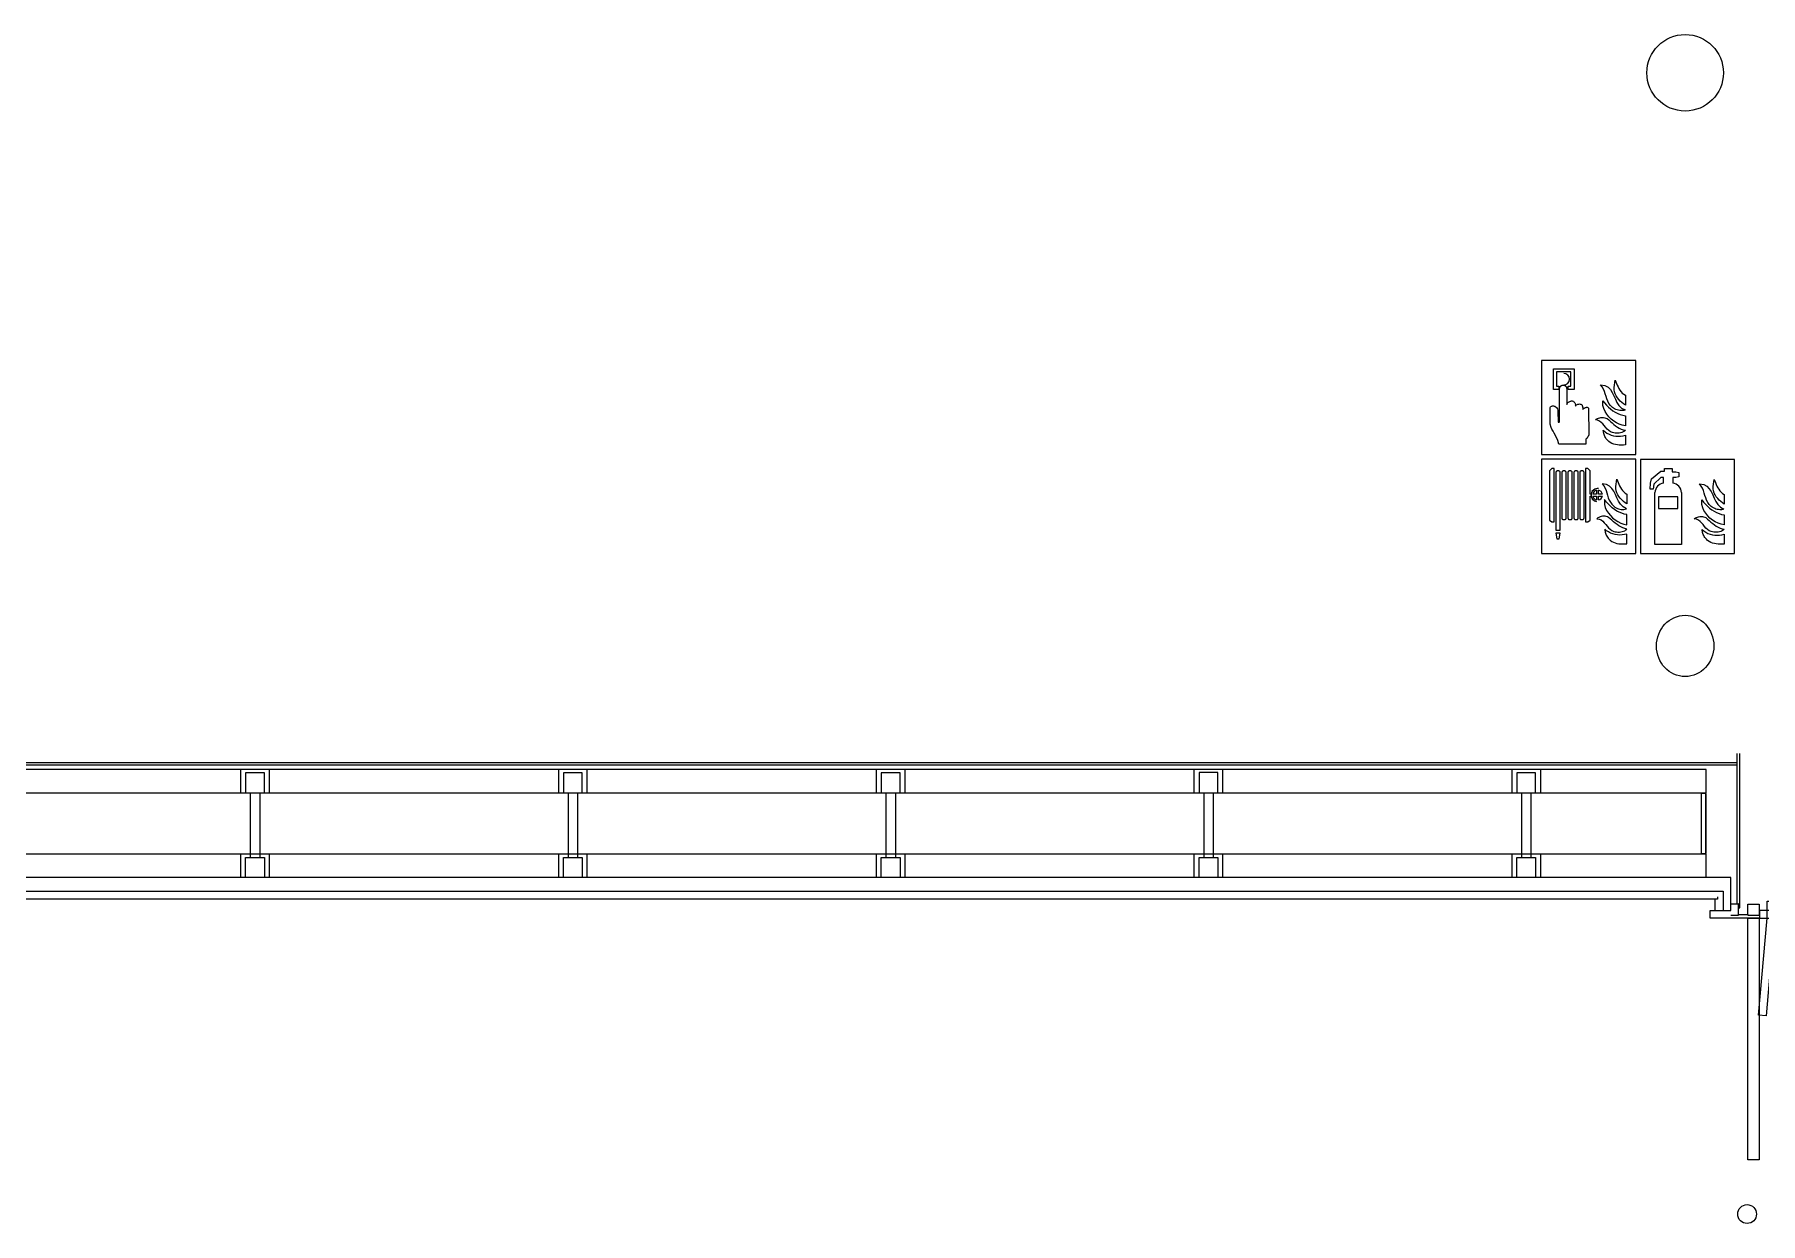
# Model space of a CAD drawing. Header units: metres. Extents: x 19 to 194, y 62 to 154.
# Drawn here: x 120.1 to 138.43, y 64.83 to 77.46 of the extents above; entities that cross this region are included whole.
import ezdxf

# ---------------------------------------------------------------- set-up
doc = ezdxf.new("R2010")
doc.units = ezdxf.units.M
doc.header["$MEASUREMENT"] = 0
doc.layers.add('ALL', color=7, linetype='Continuous')

msp = doc.modelspace()

# ---------------------------------------------------------------- linework, layer by layer
at = {"layer": 'ALL', "color": 1, "lineweight": 25}
for points in [[(136.5998, 73.995), (136.0998, 73.995), (136.0998, 72.995), (137.0998, 72.995)], [(136.5914, 72.8453), (136.5676, 72.8453)], [(136.5676, 72.8453), (136.5676, 72.2792)], [(136.6151, 72.8229), (136.5913, 72.8453)], [(136.6151, 72.5746), (136.6151, 72.8229)], [(137.2687, 72.7352), (137.366, 72.8169)], [(137.366, 72.8169), (137.4071, 72.8169)], [(137.4071, 72.8169), (137.4071, 72.8465)], [(137.4071, 72.8465), (137.4863, 72.8465)], [(137.4863, 72.8465), (137.4863, 72.8119)], [(137.4863, 72.8119), (137.5242, 72.8119)], [(137.5243, 72.8119), (137.5579, 72.8034)], [(137.5579, 72.8033), (137.5579, 72.7592)], [(136.6841, 72.6153), (136.6841, 72.5746)], [(136.7049, 72.5746), (136.7049, 72.6153)], [(137.2532, 72.6253), (137.2567, 72.6891)], [(137.2868, 72.6253), (137.2532, 72.6253)], [(137.2567, 72.6891), (137.2687, 72.7351)], [(137.2913, 72.6805), (137.2868, 72.6253)], [(137.3665, 72.7492), (137.2913, 72.6805)], [(137.3038, 72.0381), (137.3038, 72.5921)], [(137.3952, 72.7492), (137.3665, 72.7492)], [(137.3952, 72.6892), (137.3952, 72.7492)], [(137.4952, 72.7492), (137.4952, 72.6892)], [(137.5242, 72.7492), (137.4952, 72.7492)], [(137.5579, 72.7592), (137.5243, 72.7492)], [(137.5866, 72.5921), (137.5866, 72.0381)], [(136.6262, 72.5746), (136.6151, 72.5746)], [(136.6151, 72.2975), (136.6151, 72.5538)], [(136.6151, 72.5538), (136.6262, 72.5538)], [(136.6841, 72.5746), (136.6434, 72.5746)], [(136.6434, 72.5538), (136.6841, 72.5538)], [(136.6841, 72.5538), (136.6841, 72.5131)], [(136.7456, 72.5746), (136.7049, 72.5746)], [(136.7049, 72.5538), (136.7456, 72.5538)], [(136.7049, 72.5131), (136.7049, 72.5538)], [(136.5676, 72.2792), (136.5914, 72.2792)], [(136.5913, 72.2792), (136.6151, 72.2975)], [(137.5866, 72.0381), (137.3038, 72.0381)]]:
    msp.add_lwpolyline(points, dxfattribs=at)
for points in [[(136.0998, 72.995), (137.0998, 72.995), (137.0998, 73.995), (136.0998, 73.995)], [(136.2824, 73.6861), (136.2257, 73.6861), (136.2257, 73.9057), (136.4453, 73.9057), (136.4453, 73.6861), (136.3811, 73.6861), (136.3811, 73.7192), (136.4122, 73.7192), (136.4122, 73.8719), (136.2588, 73.8719), (136.2588, 73.7192), (136.2824, 73.7192), (136.2824, 73.6861)], [(136.1907, 73.4935), (136.1943, 73.4997), (136.199, 73.5044), (136.2042, 73.508), (136.2094, 73.5096), (136.2156, 73.5111), (136.2219, 73.5111), (136.2286, 73.5106), (136.2343, 73.5096), (136.2405, 73.5085), (136.2598, 73.4945), (136.2686, 73.48), (136.2733, 73.4644), (136.2743, 73.4483), (136.2759, 73.3405), (136.2779, 73.3376), (136.2888, 73.3376), (136.2914, 73.3405), (136.2914, 73.6911), (136.2915, 73.6932), (136.2916, 73.6953), (136.2919, 73.6974), (136.2922, 73.6995), (136.2926, 73.7016), (136.2932, 73.7036), (136.2938, 73.7056), (136.2945, 73.7075), (136.2953, 73.7095), (136.2962, 73.7113), (136.2972, 73.7132), (136.2982, 73.7149), (136.2994, 73.7166), (136.3006, 73.7183), (136.3019, 73.7198), (136.3032, 73.7213), (136.3046, 73.7227), (136.3061, 73.7241), (136.3077, 73.7253), (136.3093, 73.7265), (136.3109, 73.7276), (136.3126, 73.7285), (136.3144, 73.7294), (136.3162, 73.7302), (136.318, 73.7309), (136.3198, 73.7315), (136.3217, 73.7319), (136.3236, 73.7323), (136.3255, 73.7326), (136.3274, 73.7327), (136.3293, 73.7328), (136.3312, 73.7327), (136.3332, 73.7326), (136.3351, 73.7323), (136.337, 73.7319), (136.3388, 73.7315), (136.3407, 73.7309), (136.3425, 73.7302), (136.3443, 73.7294), (136.346, 73.7285), (136.3477, 73.7276), (136.3494, 73.7265), (136.351, 73.7253), (136.3525, 73.7241), (136.354, 73.7227), (136.3554, 73.7213), (136.3568, 73.7198), (136.3581, 73.7183), (136.3593, 73.7166), (136.3604, 73.7149), (136.3615, 73.7132), (136.3625, 73.7113), (136.3634, 73.7095), (136.3642, 73.7075), (136.3649, 73.7056), (136.3655, 73.7036), (136.366, 73.7016), (136.3665, 73.6995), (136.3668, 73.6974), (136.367, 73.6953), (136.3672, 73.6932), (136.3672, 73.6911), (136.3672, 73.6908), (136.3672, 73.5269), (136.3755, 73.5428), (136.3807, 73.5475), (136.3864, 73.5516), (136.3989, 73.5589), (136.4057, 73.5615), (136.4124, 73.5631), (136.4192, 73.5641), (136.4264, 73.5641), (136.4332, 73.5625), (136.4389, 73.5599), (136.4436, 73.5563), (136.4472, 73.5521), (136.4508, 73.5475), (136.4539, 73.5423), (136.456, 73.5371), (136.4576, 73.5319), (136.4591, 73.5262), (136.4602, 73.52), (136.4592, 73.5073), (136.4659, 73.5184), (136.4716, 73.522), (136.4778, 73.5257), (136.4841, 73.5283), (136.4908, 73.5303), (136.4976, 73.5314), (136.5043, 73.5319), (136.5105, 73.5303), (136.5173, 73.5283), (136.523, 73.5246), (136.5277, 73.5215), (136.5308, 73.5174), (136.5329, 73.5132), (136.5344, 73.5085), (136.5355, 73.5039), (136.5365, 73.4992), (136.537, 73.494), (136.5381, 73.4888), (136.5391, 73.4841), (136.5375, 73.4719), (136.5453, 73.4826), (136.5505, 73.4857), (136.5557, 73.4888), (136.5614, 73.4919), (136.5666, 73.4945), (136.5723, 73.4961), (136.578, 73.4971), (136.5837, 73.4971), (136.59, 73.4961), (136.5998, 73.489), (136.6009, 73.2005), (136.5998, 73.1981), (136.5952, 73.1877), (136.5895, 73.178), (136.5832, 73.17), (136.578, 73.1656), (136.5739, 73.1611), (136.5708, 73.1562), (136.5692, 73.151), (136.5692, 73.1046), (136.2827, 73.1046), (136.2742, 73.1425), (136.2535, 73.1825), (136.2328, 73.223), (136.2219, 73.2427), (136.2109, 73.2629), (136.2006, 73.2827), (136.1907, 73.3172)], [(136.7273, 73.7343), (136.772, 73.727), (136.8057, 73.7099), (136.8311, 73.6845), (136.8514, 73.6538), (136.868, 73.6196), (136.8836, 73.5832), (136.9007, 73.5484), (136.922, 73.5157), (136.95, 73.4882), (136.9869, 73.4679), (136.9734, 73.4638), (136.9594, 73.4612), (136.9448, 73.4607), (136.9308, 73.4617), (136.9163, 73.4643), (136.9023, 73.4679), (136.8888, 73.4731), (136.8753, 73.4799), (136.8633, 73.4872), (136.8519, 73.4955), (136.8311, 73.5157), (136.8156, 73.5375), (136.8031, 73.5614), (136.7932, 73.5863), (136.7855, 73.6123), (136.7771, 73.6382), (136.7688, 73.6637), (136.7579, 73.6886), (136.7444, 73.7125), (136.7273, 73.7343)], [(136.9719, 73.5328), (136.9542, 73.5474), (136.9366, 73.563), (136.9205, 73.5801), (136.9059, 73.5983), (136.8935, 73.6175), (136.8831, 73.6382), (136.8763, 73.66), (136.8727, 73.6829), (136.8727, 73.7068), (136.8831, 73.7831), (136.8898, 73.766), (136.8971, 73.7483), (136.9044, 73.7301), (136.9127, 73.7125), (136.922, 73.6948), (136.9319, 73.6777), (136.9438, 73.6621), (136.9568, 73.6476), (136.9724, 73.6346), (136.99, 73.6237), (136.99, 73.5199), (136.9719, 73.5328)], [(136.99, 73.4071), (136.99, 73.2996), (136.9578, 73.3064), (136.9257, 73.3173), (136.895, 73.3323), (136.8659, 73.3505), (136.8389, 73.3718), (136.8145, 73.3962), (136.7933, 73.4227), (136.7751, 73.4518), (136.7611, 73.4824), (136.7512, 73.5146), (136.7512, 73.5665), (136.7699, 73.5426), (136.7901, 73.5203), (136.8114, 73.499), (136.8338, 73.4788), (136.8576, 73.4606), (136.8826, 73.4445), (136.9085, 73.431), (136.935, 73.4201), (136.962, 73.4118), (136.99, 73.4071)], [(136.7808, 73.284), (136.7653, 73.3022), (136.7497, 73.3198), (136.7336, 73.3359), (136.7154, 73.3494), (136.6946, 73.3588), (136.6718, 73.3634), (136.6817, 73.3712), (136.6931, 73.3775), (136.705, 73.3827), (136.7175, 73.3863), (136.731, 73.3889), (136.7445, 73.3894), (136.758, 73.3889), (136.7715, 73.3863), (136.7839, 73.3827), (136.7964, 73.3775), (136.8141, 73.3619), (136.8312, 73.3463), (136.8494, 73.3302), (136.8675, 73.3152), (136.8862, 73.3006), (136.9054, 73.2871), (136.9257, 73.2752), (136.9459, 73.2653), (136.9678, 73.2575), (136.9901, 73.2528), (136.9792, 73.2435), (136.9667, 73.2357), (136.9532, 73.23), (136.9392, 73.2258), (136.9247, 73.2227), (136.9101, 73.2217), (136.8951, 73.2217), (136.8805, 73.2227), (136.866, 73.2253), (136.852, 73.2284), (136.8312, 73.2373), (136.813, 73.2503), (136.7964, 73.2658), (136.7808, 73.284)], [(136.8659, 73.1057), (136.8472, 73.113), (136.8301, 73.1218), (136.814, 73.1337), (136.8, 73.1483), (136.7911, 73.1571), (136.7839, 73.1664), (136.7776, 73.1763), (136.7719, 73.1867), (136.7673, 73.1976), (136.7636, 73.2085), (136.761, 73.2194), (136.7584, 73.2308), (136.7564, 73.2412), (136.7548, 73.2521), (136.774, 73.2355), (136.7948, 73.222), (136.8166, 73.21), (136.84, 73.2012), (136.8644, 73.195), (136.8893, 73.1908), (136.9142, 73.1893), (136.9396, 73.1908), (136.9651, 73.1939), (136.99, 73.2002), (136.99, 73.0963), (136.9687, 73.0953), (136.9469, 73.0953), (136.9256, 73.0958), (136.9049, 73.0974), (136.8851, 73.101), (136.8659, 73.1057)], [(136.0998, 71.945), (137.0998, 71.945), (137.0998, 72.945), (136.0998, 72.945)], [(136.2336, 72.8453), (136.2099, 72.8453), (136.1861, 72.8229), (136.1861, 72.2975), (136.2099, 72.2792), (136.2336, 72.2792)], [(136.2987, 72.805), (136.2987, 72.8058), (136.2986, 72.8066), (136.2984, 72.8074), (136.2982, 72.8082), (136.298, 72.809), (136.2977, 72.8097), (136.2973, 72.8105), (136.2969, 72.8112), (136.2965, 72.812), (136.2959, 72.8127), (136.2954, 72.8134), (136.2948, 72.8141), (136.2941, 72.8147), (136.2934, 72.8153), (136.2927, 72.8159), (136.2919, 72.8165), (136.291, 72.8171), (136.2902, 72.8176), (136.2893, 72.8181), (136.2883, 72.8186), (136.2874, 72.819), (136.2864, 72.8194), (136.2854, 72.8197), (136.2843, 72.8201), (136.2832, 72.8203), (136.2822, 72.8206), (136.2811, 72.8208), (136.2799, 72.821), (136.2788, 72.8211), (136.2777, 72.8212), (136.2765, 72.8213), (136.2754, 72.8213), (136.2743, 72.8213), (136.2731, 72.8212), (136.272, 72.8211), (136.2709, 72.821), (136.2697, 72.8208), (136.2686, 72.8206), (136.2675, 72.8203), (136.2665, 72.8201), (136.2654, 72.8197), (136.2644, 72.8194), (136.2634, 72.819), (136.2625, 72.8186), (136.2615, 72.8181), (136.2606, 72.8176), (136.2598, 72.8171), (136.2589, 72.8165), (136.2581, 72.8159), (136.2574, 72.8153), (136.2567, 72.8147), (136.256, 72.8141), (136.2554, 72.8134), (136.2549, 72.8127), (136.2543, 72.812), (136.2539, 72.8112), (136.2535, 72.8105), (136.2531, 72.8097), (136.2528, 72.809), (136.2525, 72.8082), (136.2524, 72.8074), (136.2522, 72.8066), (136.2521, 72.8058), (136.2521, 72.805), (136.2521, 72.1926), (136.2987, 72.1926)], [(136.3617, 72.805), (136.3617, 72.8058), (136.3616, 72.8066), (136.3614, 72.8074), (136.3612, 72.8082), (136.361, 72.809), (136.3607, 72.8097), (136.3603, 72.8105), (136.3599, 72.8112), (136.3595, 72.812), (136.3589, 72.8127), (136.3584, 72.8134), (136.3578, 72.8141), (136.3571, 72.8147), (136.3564, 72.8153), (136.3557, 72.8159), (136.3549, 72.8165), (136.354, 72.8171), (136.3532, 72.8176), (136.3523, 72.8181), (136.3513, 72.8186), (136.3504, 72.819), (136.3494, 72.8194), (136.3484, 72.8197), (136.3473, 72.8201), (136.3462, 72.8203), (136.3452, 72.8206), (136.3441, 72.8208), (136.3429, 72.821), (136.3418, 72.8211), (136.3407, 72.8212), (136.3395, 72.8213), (136.3384, 72.8213), (136.3373, 72.8213), (136.3361, 72.8212), (136.335, 72.8211), (136.3339, 72.821), (136.3327, 72.8208), (136.3316, 72.8206), (136.3305, 72.8203), (136.3295, 72.8201), (136.3284, 72.8197), (136.3274, 72.8194), (136.3264, 72.819), (136.3255, 72.8186), (136.3245, 72.8181), (136.3236, 72.8176), (136.3228, 72.8171), (136.3219, 72.8165), (136.3211, 72.8159), (136.3204, 72.8153), (136.3197, 72.8147), (136.319, 72.8141), (136.3184, 72.8134), (136.3179, 72.8127), (136.3173, 72.812), (136.3169, 72.8112), (136.3165, 72.8105), (136.3161, 72.8097), (136.3158, 72.809), (136.3155, 72.8082), (136.3154, 72.8074), (136.3152, 72.8066), (136.3151, 72.8058), (136.3151, 72.805), (136.3151, 72.3193), (136.3151, 72.3185), (136.3152, 72.3177), (136.3154, 72.3169), (136.3155, 72.3161), (136.3158, 72.3153), (136.3161, 72.3145), (136.3165, 72.3138), (136.3169, 72.313), (136.3173, 72.3123), (136.3179, 72.3116), (136.3184, 72.3109), (136.319, 72.3102), (136.3197, 72.3096), (136.3204, 72.3089), (136.3211, 72.3083), (136.3219, 72.3077), (136.3228, 72.3072), (136.3236, 72.3067), (136.3245, 72.3062), (136.3255, 72.3057), (136.3264, 72.3053), (136.3274, 72.3049), (136.3284, 72.3045), (136.3295, 72.3042), (136.3305, 72.3039), (136.3316, 72.3037), (136.3327, 72.3035), (136.3339, 72.3033), (136.335, 72.3031), (136.3361, 72.303), (136.3373, 72.303), (136.3384, 72.303), (136.3395, 72.303), (136.3407, 72.303), (136.3418, 72.3031), (136.3429, 72.3033), (136.3441, 72.3035), (136.3452, 72.3037), (136.3462, 72.3039), (136.3473, 72.3042), (136.3484, 72.3045), (136.3494, 72.3049), (136.3504, 72.3053), (136.3513, 72.3057), (136.3523, 72.3062), (136.3532, 72.3067), (136.354, 72.3072), (136.3549, 72.3077), (136.3557, 72.3083), (136.3564, 72.3089), (136.3571, 72.3096), (136.3578, 72.3102), (136.3584, 72.3109), (136.3589, 72.3116), (136.3595, 72.3123), (136.3599, 72.313), (136.3603, 72.3138), (136.3607, 72.3145), (136.361, 72.3153), (136.3612, 72.3161), (136.3614, 72.3169), (136.3616, 72.3177), (136.3617, 72.3185), (136.3617, 72.3193)], [(136.4261, 72.805), (136.4261, 72.8058), (136.426, 72.8066), (136.4258, 72.8074), (136.4256, 72.8082), (136.4254, 72.809), (136.4251, 72.8097), (136.4247, 72.8105), (136.4243, 72.8112), (136.4239, 72.812), (136.4233, 72.8127), (136.4228, 72.8134), (136.4222, 72.8141), (136.4215, 72.8147), (136.4208, 72.8153), (136.4201, 72.8159), (136.4193, 72.8165), (136.4184, 72.8171), (136.4176, 72.8176), (136.4167, 72.8181), (136.4157, 72.8186), (136.4148, 72.819), (136.4138, 72.8194), (136.4128, 72.8197), (136.4117, 72.8201), (136.4106, 72.8203), (136.4096, 72.8206), (136.4085, 72.8208), (136.4073, 72.821), (136.4062, 72.8211), (136.4051, 72.8212), (136.4039, 72.8213), (136.4028, 72.8213), (136.4017, 72.8213), (136.4005, 72.8212), (136.3994, 72.8211), (136.3983, 72.821), (136.3971, 72.8208), (136.396, 72.8206), (136.3949, 72.8203), (136.3939, 72.8201), (136.3928, 72.8197), (136.3918, 72.8194), (136.3908, 72.819), (136.3899, 72.8186), (136.3889, 72.8181), (136.388, 72.8176), (136.3872, 72.8171), (136.3863, 72.8165), (136.3855, 72.8159), (136.3848, 72.8153), (136.3841, 72.8147), (136.3834, 72.8141), (136.3828, 72.8134), (136.3823, 72.8127), (136.3817, 72.812), (136.3813, 72.8112), (136.3809, 72.8105), (136.3805, 72.8097), (136.3802, 72.809), (136.3799, 72.8082), (136.3798, 72.8074), (136.3796, 72.8066), (136.3795, 72.8058), (136.3795, 72.805), (136.3795, 72.3193), (136.3795, 72.3185), (136.3796, 72.3177), (136.3798, 72.3169), (136.3799, 72.3161), (136.3802, 72.3153), (136.3805, 72.3145), (136.3809, 72.3138), (136.3813, 72.313), (136.3817, 72.3123), (136.3823, 72.3116), (136.3828, 72.3109), (136.3834, 72.3102), (136.3841, 72.3096), (136.3848, 72.3089), (136.3855, 72.3083), (136.3863, 72.3077), (136.3872, 72.3072), (136.388, 72.3067), (136.3889, 72.3062), (136.3899, 72.3057), (136.3908, 72.3053), (136.3918, 72.3049), (136.3928, 72.3045), (136.3939, 72.3042), (136.3949, 72.3039), (136.396, 72.3037), (136.3971, 72.3035), (136.3983, 72.3033), (136.3994, 72.3031), (136.4005, 72.303), (136.4017, 72.303), (136.4028, 72.303), (136.4039, 72.303), (136.4051, 72.303), (136.4062, 72.3031), (136.4073, 72.3033), (136.4085, 72.3035), (136.4096, 72.3037), (136.4106, 72.3039), (136.4117, 72.3042), (136.4128, 72.3045), (136.4138, 72.3049), (136.4148, 72.3053), (136.4157, 72.3057), (136.4167, 72.3062), (136.4176, 72.3067), (136.4184, 72.3072), (136.4193, 72.3077), (136.4201, 72.3083), (136.4208, 72.3089), (136.4215, 72.3096), (136.4222, 72.3102), (136.4228, 72.3109), (136.4233, 72.3116), (136.4239, 72.3123), (136.4243, 72.313), (136.4247, 72.3138), (136.4251, 72.3145), (136.4254, 72.3153), (136.4256, 72.3161), (136.4258, 72.3169), (136.426, 72.3177), (136.4261, 72.3185), (136.4261, 72.3193)], [(136.4904, 72.805), (136.4904, 72.8058), (136.4903, 72.8066), (136.4901, 72.8074), (136.4899, 72.8082), (136.4897, 72.809), (136.4894, 72.8097), (136.489, 72.8105), (136.4886, 72.8112), (136.4882, 72.812), (136.4876, 72.8127), (136.4871, 72.8134), (136.4865, 72.8141), (136.4858, 72.8147), (136.4851, 72.8153), (136.4844, 72.8159), (136.4836, 72.8165), (136.4827, 72.8171), (136.4819, 72.8176), (136.481, 72.8181), (136.48, 72.8186), (136.4791, 72.819), (136.4781, 72.8194), (136.4771, 72.8197), (136.476, 72.8201), (136.4749, 72.8203), (136.4739, 72.8206), (136.4728, 72.8208), (136.4716, 72.821), (136.4705, 72.8211), (136.4694, 72.8212), (136.4682, 72.8213), (136.4671, 72.8213), (136.466, 72.8213), (136.4648, 72.8212), (136.4637, 72.8211), (136.4626, 72.821), (136.4614, 72.8208), (136.4603, 72.8206), (136.4592, 72.8203), (136.4582, 72.8201), (136.4571, 72.8197), (136.4561, 72.8194), (136.4551, 72.819), (136.4542, 72.8186), (136.4532, 72.8181), (136.4523, 72.8176), (136.4515, 72.8171), (136.4506, 72.8165), (136.4498, 72.8159), (136.4491, 72.8153), (136.4484, 72.8147), (136.4477, 72.8141), (136.4471, 72.8134), (136.4466, 72.8127), (136.446, 72.812), (136.4456, 72.8112), (136.4452, 72.8105), (136.4448, 72.8097), (136.4445, 72.809), (136.4442, 72.8082), (136.4441, 72.8074), (136.4439, 72.8066), (136.4438, 72.8058), (136.4438, 72.805), (136.4438, 72.3193), (136.4438, 72.3185), (136.4439, 72.3177), (136.4441, 72.3169), (136.4442, 72.3161), (136.4445, 72.3153), (136.4448, 72.3145), (136.4452, 72.3138), (136.4456, 72.313), (136.446, 72.3123), (136.4466, 72.3116), (136.4471, 72.3109), (136.4477, 72.3102), (136.4484, 72.3096), (136.4491, 72.3089), (136.4498, 72.3083), (136.4506, 72.3077), (136.4515, 72.3072), (136.4523, 72.3067), (136.4532, 72.3062), (136.4542, 72.3057), (136.4551, 72.3053), (136.4561, 72.3049), (136.4571, 72.3045), (136.4582, 72.3042), (136.4592, 72.3039), (136.4603, 72.3037), (136.4614, 72.3035), (136.4626, 72.3033), (136.4637, 72.3031), (136.4648, 72.303), (136.466, 72.303), (136.4671, 72.303), (136.4682, 72.303), (136.4694, 72.303), (136.4705, 72.3031), (136.4716, 72.3033), (136.4728, 72.3035), (136.4739, 72.3037), (136.4749, 72.3039), (136.476, 72.3042), (136.4771, 72.3045), (136.4781, 72.3049), (136.4791, 72.3053), (136.48, 72.3057), (136.481, 72.3062), (136.4819, 72.3067), (136.4827, 72.3072), (136.4836, 72.3077), (136.4844, 72.3083), (136.4851, 72.3089), (136.4858, 72.3096), (136.4865, 72.3102), (136.4871, 72.3109), (136.4876, 72.3116), (136.4882, 72.3123), (136.4886, 72.313), (136.489, 72.3138), (136.4894, 72.3145), (136.4897, 72.3153), (136.4899, 72.3161), (136.4901, 72.3169), (136.4903, 72.3177), (136.4904, 72.3185), (136.4904, 72.3193)], [(136.5516, 72.805), (136.5516, 72.8058), (136.5515, 72.8066), (136.5513, 72.8074), (136.5511, 72.8082), (136.5509, 72.809), (136.5506, 72.8097), (136.5502, 72.8105), (136.5498, 72.8112), (136.5494, 72.812), (136.5488, 72.8127), (136.5483, 72.8134), (136.5477, 72.8141), (136.547, 72.8147), (136.5463, 72.8153), (136.5456, 72.8159), (136.5448, 72.8165), (136.5439, 72.8171), (136.5431, 72.8176), (136.5422, 72.8181), (136.5412, 72.8186), (136.5403, 72.819), (136.5393, 72.8194), (136.5383, 72.8197), (136.5372, 72.8201), (136.5361, 72.8203), (136.5351, 72.8206), (136.534, 72.8208), (136.5328, 72.821), (136.5317, 72.8211), (136.5306, 72.8212), (136.5294, 72.8213), (136.5283, 72.8213), (136.5272, 72.8213), (136.526, 72.8212), (136.5249, 72.8211), (136.5238, 72.821), (136.5226, 72.8208), (136.5215, 72.8206), (136.5204, 72.8203), (136.5194, 72.8201), (136.5183, 72.8197), (136.5173, 72.8194), (136.5163, 72.819), (136.5154, 72.8186), (136.5144, 72.8181), (136.5135, 72.8176), (136.5127, 72.8171), (136.5118, 72.8165), (136.511, 72.8159), (136.5103, 72.8153), (136.5096, 72.8147), (136.5089, 72.8141), (136.5083, 72.8134), (136.5078, 72.8127), (136.5072, 72.812), (136.5068, 72.8112), (136.5064, 72.8105), (136.506, 72.8097), (136.5057, 72.809), (136.5054, 72.8082), (136.5053, 72.8074), (136.5051, 72.8066), (136.505, 72.8058), (136.505, 72.805), (136.505, 72.3193), (136.505, 72.3185), (136.5051, 72.3177), (136.5053, 72.3169), (136.5054, 72.3161), (136.5057, 72.3153), (136.506, 72.3145), (136.5064, 72.3138), (136.5068, 72.313), (136.5072, 72.3123), (136.5078, 72.3116), (136.5083, 72.3109), (136.5089, 72.3102), (136.5096, 72.3096), (136.5103, 72.3089), (136.511, 72.3083), (136.5118, 72.3077), (136.5127, 72.3072), (136.5135, 72.3067), (136.5144, 72.3062), (136.5154, 72.3057), (136.5163, 72.3053), (136.5173, 72.3049), (136.5183, 72.3045), (136.5194, 72.3042), (136.5204, 72.3039), (136.5215, 72.3037), (136.5226, 72.3035), (136.5238, 72.3033), (136.5249, 72.3031), (136.526, 72.303), (136.5272, 72.303), (136.5283, 72.303), (136.5294, 72.303), (136.5306, 72.303), (136.5317, 72.3031), (136.5328, 72.3033), (136.534, 72.3035), (136.5351, 72.3037), (136.5361, 72.3039), (136.5372, 72.3042), (136.5383, 72.3045), (136.5393, 72.3049), (136.5403, 72.3053), (136.5412, 72.3057), (136.5422, 72.3062), (136.5431, 72.3067), (136.5439, 72.3072), (136.5448, 72.3077), (136.5456, 72.3083), (136.5463, 72.3089), (136.547, 72.3096), (136.5477, 72.3102), (136.5483, 72.3109), (136.5488, 72.3116), (136.5494, 72.3123), (136.5498, 72.313), (136.5502, 72.3138), (136.5506, 72.3145), (136.5509, 72.3153), (136.5511, 72.3161), (136.5513, 72.3169), (136.5515, 72.3177), (136.5516, 72.3185), (136.5516, 72.3193)], [(138.1498, 71.9426), (138.1498, 72.9426), (137.1498, 72.9426), (137.1498, 71.9426)], [(136.8996, 72.5332), (136.884, 72.5696), (136.8674, 72.6038), (136.8471, 72.6345), (136.8217, 72.6599), (136.788, 72.677), (136.7433, 72.6843), (136.7604, 72.6625), (136.7739, 72.6386), (136.7848, 72.6137), (136.7931, 72.5882), (136.8015, 72.5623), (136.8092, 72.5363), (136.8191, 72.5114), (136.8316, 72.4875), (136.8471, 72.4657), (136.8679, 72.4455), (136.8793, 72.4372), (136.8913, 72.4299), (136.9048, 72.4231), (136.9183, 72.4179), (136.9323, 72.4143), (136.9468, 72.4117), (136.9608, 72.4107), (136.9754, 72.4112), (136.9894, 72.4138), (137.0029, 72.4179), (136.966, 72.4382), (136.938, 72.4657), (136.9167, 72.4984)], [(137.006, 72.4699), (136.9879, 72.4828), (136.9702, 72.4974), (136.9526, 72.513), (136.9365, 72.5301), (136.9219, 72.5483), (136.9095, 72.5675), (136.8991, 72.5882), (136.8923, 72.61), (136.8887, 72.6329), (136.8887, 72.6568), (136.8991, 72.7331), (136.9058, 72.716), (136.9131, 72.6983), (136.9204, 72.6801), (136.9287, 72.6625), (136.938, 72.6448), (136.9479, 72.6277), (136.9598, 72.6121), (136.9728, 72.5976), (136.9884, 72.5846), (137.006, 72.5737)], [(138.0369, 72.4155), (138.0234, 72.4114), (138.0094, 72.4088), (137.9948, 72.4083), (137.9808, 72.4093), (137.9663, 72.4119), (137.9523, 72.4155), (137.9388, 72.4207), (137.9253, 72.4275), (137.9133, 72.4348), (137.9019, 72.4431), (137.8811, 72.4633), (137.8656, 72.4851), (137.8531, 72.509), (137.8432, 72.5339), (137.8355, 72.5599), (137.8271, 72.5858), (137.8188, 72.6113), (137.8079, 72.6362), (137.7944, 72.6601), (137.7773, 72.6819), (137.822, 72.6746), (137.8557, 72.6575), (137.8811, 72.6321), (137.9014, 72.6014), (137.918, 72.5672), (137.9336, 72.5308), (137.9507, 72.496), (137.972, 72.4633), (138, 72.4358), (138.0369, 72.4155)], [(138.04, 72.5713), (138.04, 72.4675), (138.0219, 72.4804), (138.0042, 72.495), (137.9866, 72.5106), (137.9705, 72.5277), (137.9559, 72.5459), (137.9435, 72.5651), (137.9331, 72.5858), (137.9263, 72.6076), (137.9227, 72.6305), (137.9227, 72.6544), (137.9331, 72.7307), (137.9398, 72.7136), (137.9471, 72.6959), (137.9544, 72.6777), (137.9627, 72.6601), (137.972, 72.6424), (137.9819, 72.6253), (137.9938, 72.6097), (138.0068, 72.5952), (138.0224, 72.5822), (138.04, 72.5713)], [(136.8986, 72.3945), (136.8736, 72.4106), (136.8498, 72.4288), (136.8274, 72.449), (136.8061, 72.4703), (136.7859, 72.4926), (136.7672, 72.5165), (136.7672, 72.4646), (136.7771, 72.4324), (136.7911, 72.4018), (136.8093, 72.3727), (136.8305, 72.3462), (136.8549, 72.3218), (136.8819, 72.3005), (136.911, 72.2823), (136.9417, 72.2673), (136.9738, 72.2564), (137.006, 72.2496), (137.006, 72.3571), (136.978, 72.3618), (136.951, 72.3701), (136.9245, 72.381)], [(137.3433, 72.5436), (137.3433, 72.4217), (137.5471, 72.4217), (137.5471, 72.5436), (137.3433, 72.5436)], [(138.04, 72.3547), (138.04, 72.2472), (138.0078, 72.254), (137.9757, 72.2649), (137.945, 72.2799), (137.9159, 72.2981), (137.8889, 72.3194), (137.8645, 72.3438), (137.8433, 72.3703), (137.8251, 72.3994), (137.8111, 72.43), (137.8012, 72.4622), (137.8012, 72.5141), (137.8199, 72.4902), (137.8401, 72.4679), (137.8614, 72.4466), (137.8838, 72.4264), (137.9076, 72.4082), (137.9326, 72.3921), (137.9585, 72.3786), (137.985, 72.3677), (138.012, 72.3594), (138.04, 72.3547)], [(136.8472, 72.2963), (136.8301, 72.3119), (136.8124, 72.3275), (136.7999, 72.3327), (136.7875, 72.3363), (136.774, 72.3389), (136.7605, 72.3394), (136.747, 72.3389), (136.7335, 72.3363), (136.721, 72.3327), (136.7091, 72.3275), (136.6977, 72.3212), (136.6878, 72.3134), (136.7106, 72.3088), (136.7314, 72.2994), (136.7496, 72.2859), (136.7657, 72.2698), (136.7813, 72.2522), (136.7968, 72.234), (136.8124, 72.2158), (136.829, 72.2003), (136.8472, 72.1873), (136.868, 72.1784), (136.882, 72.1753), (136.8965, 72.1727), (136.9111, 72.1717), (136.9261, 72.1717), (136.9407, 72.1727), (136.9552, 72.1758), (136.9692, 72.18), (136.9827, 72.1857), (136.9952, 72.1935), (137.0061, 72.2028), (136.9838, 72.2075), (136.9619, 72.2153), (136.9417, 72.2252), (136.9214, 72.2371), (136.9022, 72.2506), (136.8835, 72.2652), (136.8654, 72.2802)], [(138.0401, 72.2004), (138.0292, 72.1911), (138.0167, 72.1833), (138.0032, 72.1776), (137.9892, 72.1734), (137.9747, 72.1703), (137.9601, 72.1693), (137.9451, 72.1693), (137.9305, 72.1703), (137.916, 72.1729), (137.902, 72.176), (137.8812, 72.1849), (137.863, 72.1979), (137.8464, 72.2134), (137.8308, 72.2316), (137.8153, 72.2498), (137.7997, 72.2674), (137.7836, 72.2835), (137.7654, 72.297), (137.7446, 72.3064), (137.7218, 72.311), (137.7317, 72.3188), (137.7431, 72.3251), (137.755, 72.3303), (137.7675, 72.3339), (137.781, 72.3365), (137.7945, 72.337), (137.808, 72.3365), (137.8215, 72.3339), (137.8339, 72.3303), (137.8464, 72.3251), (137.8641, 72.3095), (137.8812, 72.2939), (137.8994, 72.2778), (137.9175, 72.2628), (137.9362, 72.2482), (137.9554, 72.2347), (137.9757, 72.2228), (137.9959, 72.2129), (138.0178, 72.2051), (138.0401, 72.2004)], [(136.2987, 72.1603), (136.2521, 72.1603), (136.2619, 72.1007), (136.2888, 72.1007)], [(137.006, 72.1502), (136.9811, 72.1439), (136.9556, 72.1408), (136.9302, 72.1393), (136.9053, 72.1408), (136.8804, 72.145), (136.856, 72.1512), (136.8326, 72.16), (136.8108, 72.172), (136.79, 72.1855), (136.7708, 72.2021), (136.7724, 72.1912), (136.7744, 72.1808), (136.777, 72.1694), (136.7796, 72.1585), (136.7833, 72.1476), (136.7879, 72.1367), (136.7936, 72.1263), (136.7999, 72.1164), (136.8071, 72.1071), (136.816, 72.0983), (136.83, 72.0837), (136.8461, 72.0718), (136.8632, 72.063), (136.8819, 72.0557), (136.9011, 72.051), (136.9209, 72.0474), (136.9416, 72.0458), (136.9629, 72.0453), (136.9847, 72.0453), (137.006, 72.0463)], [(138.04, 72.1478), (138.04, 72.0439), (138.0187, 72.0429), (137.9969, 72.0429), (137.9756, 72.0434), (137.9549, 72.045), (137.9351, 72.0486), (137.9159, 72.0533), (137.8972, 72.0606), (137.8801, 72.0694), (137.864, 72.0813), (137.85, 72.0959), (137.8411, 72.1047), (137.8339, 72.114), (137.8276, 72.1239), (137.8219, 72.1343), (137.8173, 72.1452), (137.8136, 72.1561), (137.811, 72.167), (137.8084, 72.1784), (137.8064, 72.1888), (137.8048, 72.1997), (137.824, 72.1831), (137.8448, 72.1696), (137.8666, 72.1576), (137.89, 72.1488), (137.9144, 72.1426), (137.9393, 72.1384), (137.9642, 72.1369), (137.9896, 72.1384), (138.0151, 72.1415), (138.04, 72.1478)]]:
    msp.add_lwpolyline(points, close=True, dxfattribs=at)
at = {"layer": 'ALL', "color": 18, "lineweight": 25, "true_color": 0x000000}
for points in [[(138.1749, 69.7199), (110.0749, 69.72)], [(110.0749, 69.7), (138.1749, 69.7)], [(138.1749, 69.8202), (138.1749, 68.2301)], [(138.2049, 68.2301), (138.2049, 69.8202)], [(122.2874, 69.4001), (122.2874, 69.6501)], [(122.5874, 69.6501), (122.5874, 69.4001)], [(125.6624, 69.4001), (125.6624, 69.6501)], [(125.9624, 69.6501), (125.9624, 69.4001)], [(129.0374, 69.4001), (129.0374, 69.6501)], [(129.3374, 69.6501), (129.3374, 69.4001)], [(132.4124, 69.4001), (132.4124, 69.6501)], [(132.7124, 69.6501), (132.7124, 69.4001)], [(135.7874, 69.4), (135.7874, 69.65)], [(136.0874, 69.65), (136.0874, 69.4)], [(122.3874, 69.4001), (122.3874, 68.7151)], [(122.4874, 69.4001), (122.4874, 68.7151)], [(125.7624, 69.4001), (125.7624, 68.7151)], [(125.8624, 69.4001), (125.8624, 68.7151)], [(129.1374, 69.4001), (129.1374, 68.7151)], [(129.2374, 69.4001), (129.2374, 68.7151)], [(132.5124, 69.4002), (132.5124, 68.7152)], [(132.6124, 69.4002), (132.6124, 68.7152)], [(135.8874, 69.4001), (135.8874, 68.7151)], [(135.9874, 69.4001), (135.9874, 68.7151)], [(137.8499, 68.5), (137.8499, 68.75), (110.3999, 68.7501), (110.3999, 68.5001)], [(122.2874, 68.5001), (122.2874, 68.7501)], [(122.5874, 68.7501), (122.5874, 68.5001)], [(125.6624, 68.5001), (125.6624, 68.7501)], [(125.9624, 68.7501), (125.9624, 68.5001)], [(129.0374, 68.5001), (129.0374, 68.7501)], [(129.3374, 68.7501), (129.3374, 68.5001)], [(132.4124, 68.5001), (132.4124, 68.7501)], [(132.7124, 68.7501), (132.7124, 68.5001)], [(135.7874, 68.5), (135.7874, 68.75)], [(136.0874, 68.75), (136.0874, 68.5)], [(137.9699, 68.295), (137.9699, 68.27), (110.2799, 68.2701), (110.2799, 68.2951)], [(138.1099, 68.1), (138.1899, 68.1), (138.1899, 68.22), (138.1099, 68.22)], [(138.1899, 68.107), (138.2899, 68.107), (138.2899, 68.1), (138.2899, 68.22), (138.4099, 68.22), (138.4099, 68.1)], [(138.5742, 68.063), (138.4841, 67.0323), (138.4043, 67.0392), (138.4945, 68.07), (138.4945, 68.25), (140.6678, 68.25), (140.6678, 68.07)], [(138.2899, 68.1), (138.4149, 68.1), (138.4149, 68.07), (139.6162, 68.07), (139.6161, 68.15), (139.6261, 68.15), (139.6262, 68.07), (139.6162, 68.07), (139.6161, 68.15), (138.4149, 68.15), (138.4149, 68.07), (137.8899, 68.07), (137.8899, 68.15), (138.1099, 68.15)], [(138.2849, 68.07), (138.4099, 68.07), (138.4099, 65.5032), (138.2899, 65.5032), (138.2899, 68.07)]]:
    msp.add_lwpolyline(points, dxfattribs=at)
for points in [[(110.3999, 69.4001), (137.8499, 69.4), (137.8499, 69.65), (110.3999, 69.6501)], [(122.3374, 69.6151), (122.3374, 69.4001), (122.5374, 69.4001), (122.5374, 69.6151)], [(125.7124, 69.6151), (125.7124, 69.4001), (125.9124, 69.4001), (125.9124, 69.6151)], [(129.0874, 69.6151), (129.0874, 69.4001), (129.2874, 69.4001), (129.2874, 69.6151)], [(132.4624, 69.6152), (132.4624, 69.4002), (132.6624, 69.4002), (132.6624, 69.6152)], [(135.8374, 69.615), (135.8374, 69.4), (136.0374, 69.4), (136.0374, 69.615)], [(137.7949, 69.395), (137.7949, 68.755), (137.8449, 68.755), (137.8449, 69.395)], [(137.8449, 69.395), (137.8449, 68.755), (137.8499, 68.755), (137.8499, 69.395)], [(122.5374, 68.7151), (122.5374, 68.5001), (122.3374, 68.5001), (122.3374, 68.7151)], [(125.9124, 68.7151), (125.9124, 68.5001), (125.7124, 68.5001), (125.7124, 68.7151)], [(129.2874, 68.7151), (129.2874, 68.5001), (129.0874, 68.5001), (129.0874, 68.7151)], [(132.6624, 68.7152), (132.6624, 68.5002), (132.4624, 68.5002), (132.4624, 68.7152)], [(136.0374, 68.715), (136.0374, 68.5), (135.8374, 68.5), (135.8374, 68.715)], [(138.1099, 68.1501), (138.1099, 68.5001), (110.1399, 68.5002), (110.1399, 68.1501), (110.2199, 68.1501), (110.2199, 68.3551), (138.0299, 68.3551), (138.0299, 68.1501)], [(137.9449, 68.155), (137.9449, 68.265), (137.9399, 68.265), (137.9399, 68.155)], [(138.1979, 68.23), (138.1979, 68.18), (138.2049, 68.18), (138.2049, 68.23)]]:
    msp.add_lwpolyline(points, close=True, dxfattribs=at)
for centre, radius in [((137.6249, 77.0501), 0.4065), ((138.2829, 64.9261), 0.1)]:
    msp.add_circle(centre, radius, dxfattribs=at)
at = {"layer": 'ALL', "color": 1, "lineweight": 25}
for centre, radius, start, end in [((136.3355, 73.7958), 0.061, -90, 90), ((136.3355, 73.7958), 0.061, -90, 90), ((136.6945, 72.5642), 0.0691, 81.33912, -98.6609), ((136.6945, 72.5642), 0.0691, 81.3391, 171.33912), ((136.6945, 72.5642), 0.0521, 101.50685, 168.49315), ((136.6945, 72.5642), 0.0521, 11.50685, 78.49315), ((137.4074, 72.5861), 0.1037, 96.73971, 176.69013), ((137.4831, 72.5861), 0.1037, 3.30987, 83.26029), ((136.6945, 72.5642), 0.0691, -171.33911, -98.66089), ((136.6945, 72.5642), 0.0521, -168.49315, -101.50685), ((136.6945, 72.5642), 0.0521, -78.49315, -11.50685)]:
    msp.add_arc(centre, radius, start, end, dxfattribs=at)
at = {"layer": 'ALL', "color": 18, "lineweight": 25, "true_color": 0x000000}
msp.add_ellipse((137.625, 70.9611), major_axis=(0, 0.3255), ratio=0.9369521, dxfattribs=at)

doc.saveas('drawing.dxf')
